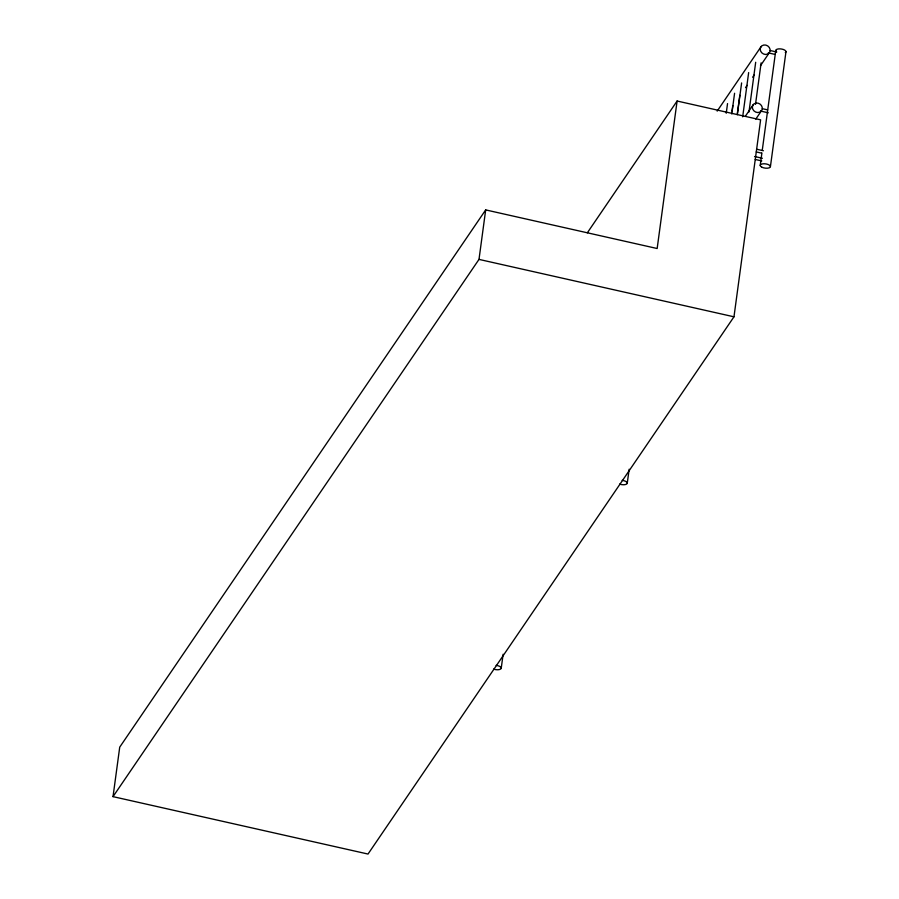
<?xml version="1.0" encoding="UTF-8"?>
<svg xmlns="http://www.w3.org/2000/svg" width="899" height="899" viewBox="0 0 899 899"><rect width="100%" height="100%" fill="white"/><g stroke="black" fill="none" stroke-linecap="round" stroke-linejoin="round"><path stroke-width="1.35" d="M113.027 796.638L119.724 747.148L485.685 209.905L657.158 248.517L677.104 101.025L760.61 119.837L733.977 316.808L368.017 854.05L113.027 796.638L478.998 259.395L485.685 209.905M501.249 668.103L503.125 654.236M627.277 483.089L629.154 469.222M726.235 113.263L727.538 103.587M732.033 111.105L732.786 105.576M731.775 113.993L734.584 93.26M737.394 113.218L739.821 95.249M737.315 114.712L741.619 82.933M742.675 116.825L748.653 72.594M748.968 112.027L755.688 62.267M755.508 104.34L761.116 62.874M760.217 165.427L761.903 152.965M762.273 150.189L775.758 50.513M770.432 166.562L785.973 51.659M587.339 232.796L677.104 101.025M717.166 111.116L761.228 46.433M745.541 87.641L747.114 85.338M752.62 77.247L754.194 74.932M760.487 65.694L769.139 52.996A5.147 4.574 34.3 0 0 765.813 45.085A5.147 4.574 34.3 0 0 760.599 51.063A5.147 4.574 34.3 0 0 769.139 52.996M745.507 116.038L753.373 104.486M755.778 119.129L761.296 111.049A5.147 4.574 34.3 0 0 757.958 103.138A5.147 4.574 34.3 0 0 752.744 109.127A5.147 4.574 34.3 0 0 761.296 111.049M760.487 111.038L768.285 112.813M770.229 50.535L776.781 52.007M768.285 52.884L774.837 54.367M762.374 108.689L767.611 109.869M756.879 149.279L763.431 150.751M756.239 151.931L761.487 153.111M754.553 156.505L762.419 158.269M755.227 159.449L761.779 160.921M478.998 259.395L733.977 316.808M776.433 51.681A5.147 2.146 7.7 0 1 780.871 48.917A5.147 2.146 7.7 0 1 785.288 52.659M622.175 480.358A5.147 2.146 7.7 0 1 627.097 483.628A5.147 2.146 7.7 0 1 619.613 484.112M496.136 665.372A5.147 2.146 7.7 0 1 501.069 668.642A5.147 2.146 7.7 0 1 493.585 669.126M761.711 167.124A5.147 2.146 7.7 0 0 770.263 167.102A5.147 2.146 7.7 0 0 764.004 163.753A5.147 2.146 7.7 0 0 761.711 167.124"/></g></svg>
